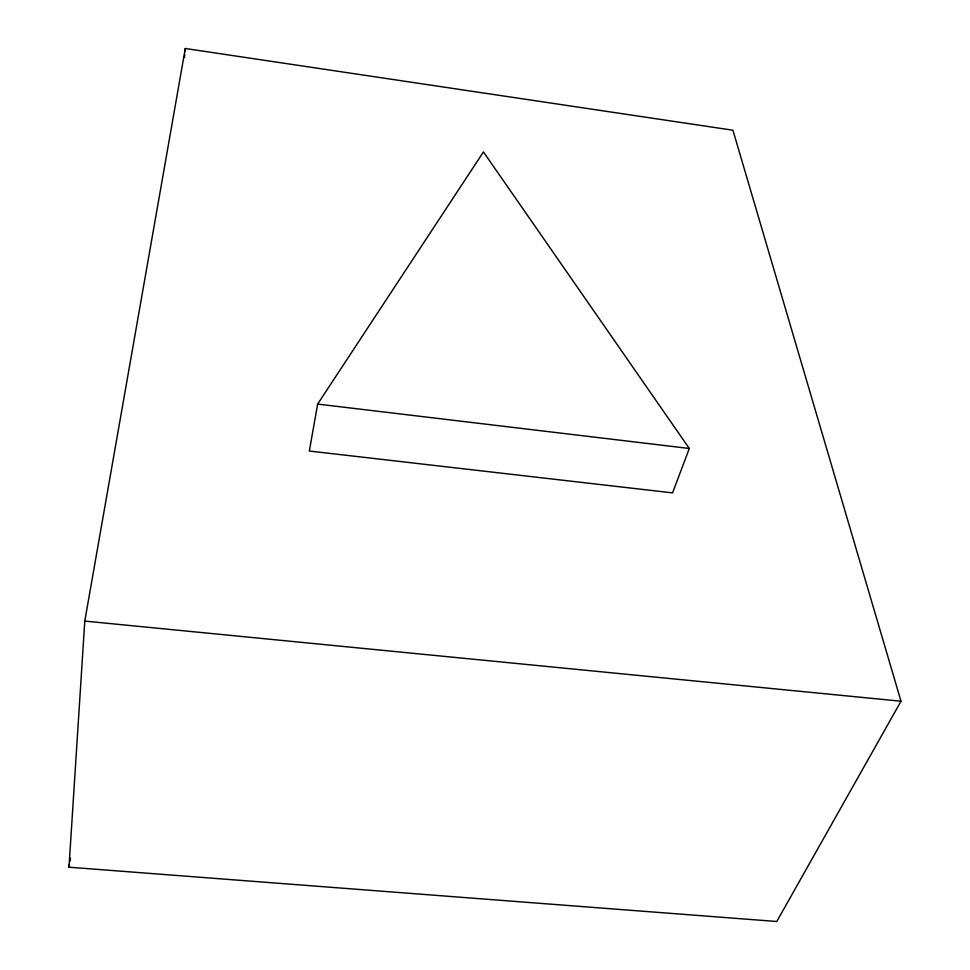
<?xml version="1.0" encoding="UTF-8"?>
<svg xmlns="http://www.w3.org/2000/svg" width="970" height="970" viewBox="0 0 970 970"><rect width="100%" height="100%" fill="white"/><g stroke="black" fill="none" stroke-linecap="round" stroke-linejoin="round"><path stroke-width="1.45" d="M68.991 867.204L84.79 621.079L185.294 48.5L732.92 130.222L901.009 701.225L776.776 921.5L68.991 867.204L69.464 864.221M184.47 57.545L184.749 54.526M185.015 51.519L185.294 48.5M69.949 861.239L70.434 858.256M317.639 404.078L309.333 451.038L672.562 492.881L689.306 448.479L483.448 151.938L317.639 404.078L689.306 448.479M84.79 621.079L901.009 701.225"/></g></svg>
